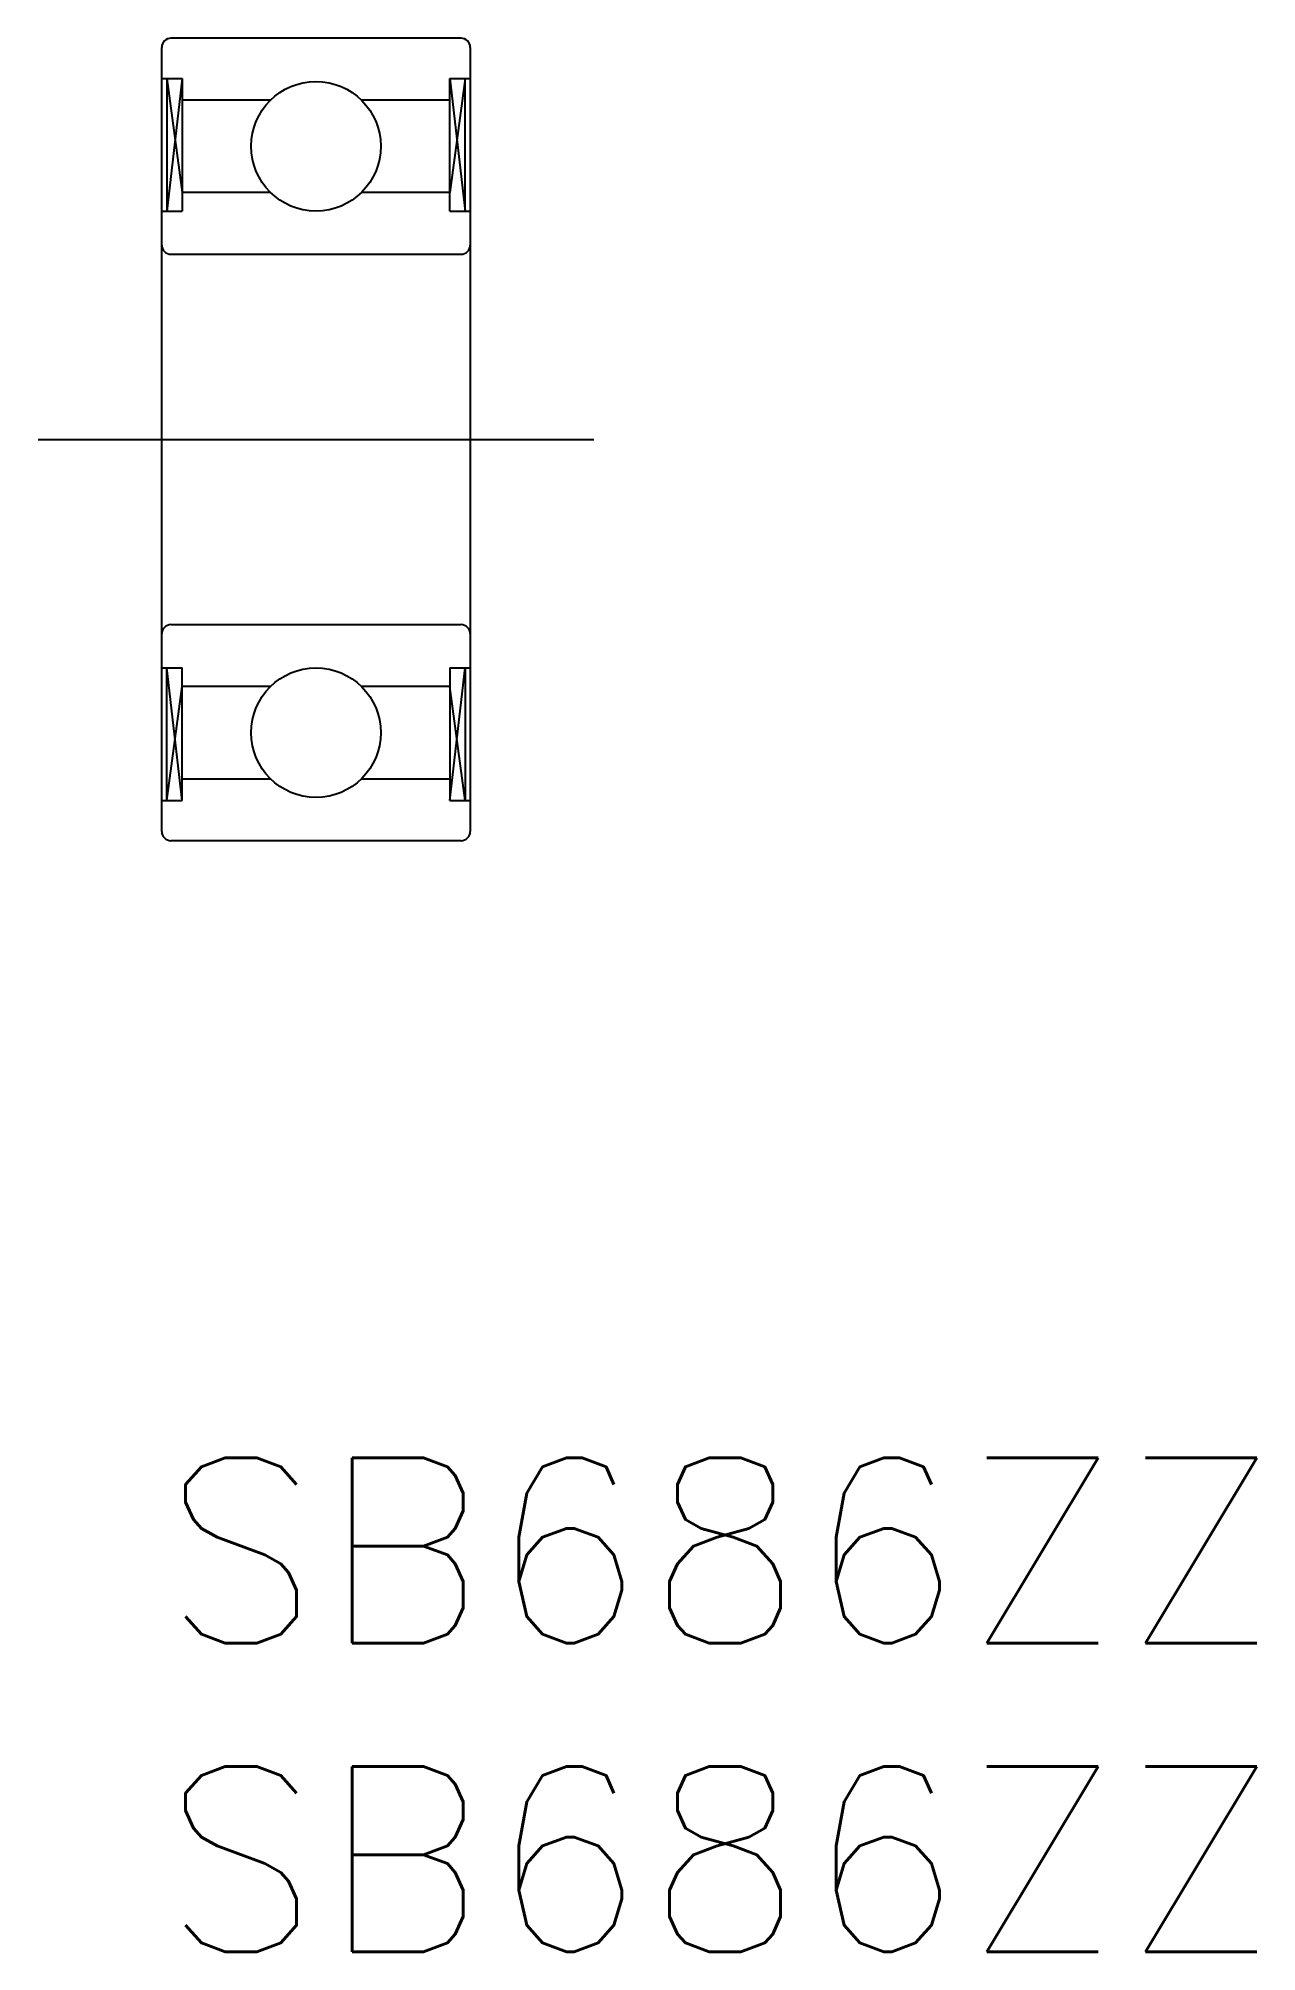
# Model space of a CAD drawing. Extents: x -2 to 17.7, y -8 to 23.
import ezdxf

# ---------------------------------------------------------------- set-up
doc = ezdxf.new("R2010")
doc.units = 0
doc.header["$LTSCALE"] = 0.5
doc.linetypes.add('CENTER', pattern=[50.8, 31.75, -6.35, 6.35, -6.35])
for name, color, linetype in [('MSM_CENTER', 1, 'CENTER'), ('MSM_CONTINUOUS', 7, 'CONTINUOUS'), ('MSM_NARROW', 5, 'CONTINUOUS'), ('MSM_PART_NUMBER', 7, 'CONTINUOUS')]:
    doc.layers.add(name, color=color, linetype=linetype)
doc.styles.get("Standard").update_dxf_attribs({"font": 'txt.shx', "height": 1, "bigfont": 'bigfont.shx'})

# ---------------------------------------------------------------- blocks, each defined once
blk = doc.blocks.new('*U6')
at = {"layer": 'MSM_PART_NUMBER'}
blk.add_text('SB686ZZ', height=3, dxfattribs=at).set_placement((0, -3))
blk = doc.blocks.new('*U7')
at = {"layer": 'MSM_PART_NUMBER'}
blk.add_text('SB686ZZ', height=3, dxfattribs=at).set_placement((0, -8))

msp = doc.modelspace()

# ---------------------------------------------------------------- linework, layer by layer
at = {"layer": 'MSM_CENTER'}
msp.add_line((-2, 16.5), (7, 16.5), dxfattribs=at)
at = {"layer": 'MSM_CONTINUOUS'}
for p, q in [((4.85, 23), (0.15, 23)), ((0, 10.15), (0, 22.85)), ((5, 22.85), (5, 10.15)), ((0, 22.35), (0.332, 22.35)), ((0.083, 22.35), (0.083, 20.2)), ((0.332, 22.35), (0.332, 20.2)), ((4.668, 22.35), (5, 22.35)), ((4.668, 20.2), (4.668, 22.35)), ((4.917, 20.2), (4.917, 22.35)), ((0.332, 22), (1.765, 22)), ((3.235, 22), (4.668, 22)), ((1.765, 20.5), (0.332, 20.5)), ((4.668, 20.5), (3.235, 20.5)), ((0, 20.2), (0.332, 20.2)), ((4.668, 20.2), (5, 20.2)), ((0.15, 19.5), (4.85, 19.5)), ((0.15, 13.5), (4.85, 13.5)), ((0, 12.8), (0.332, 12.8)), ((0.083, 10.65), (0.083, 12.8)), ((0.332, 10.65), (0.332, 12.8)), ((4.668, 12.8), (5, 12.8)), ((4.668, 12.8), (4.668, 10.65)), ((4.917, 12.8), (4.917, 10.65)), ((1.765, 12.5), (0.332, 12.5)), ((4.668, 12.5), (3.235, 12.5)), ((0.332, 11), (1.765, 11)), ((3.235, 11), (4.668, 11)), ((0, 10.65), (0.332, 10.65)), ((4.668, 10.65), (5, 10.65)), ((4.85, 10), (0.15, 10))]:
    msp.add_line(p, q, dxfattribs=at)
for centre in [(2.5, 21.25), (2.5, 11.75)]:
    msp.add_circle(centre, 1.05, dxfattribs=at)
for centre, start, end in [((0.15, 22.85), 90, 180), ((4.85, 22.85), 0, 90), ((0.15, 19.65), 180, 270), ((4.85, 19.65), 270, 0), ((0.15, 13.35), 90, 180), ((4.85, 13.35), 0, 90), ((0.15, 10.15), 180, 270), ((4.85, 10.15), 270, 0)]:
    msp.add_arc(centre, 0.15, start, end, dxfattribs=at)
at = {"layer": 'MSM_NARROW'}
for p, q in [((0.083, 22.35), (0.332, 20.5)), ((0.332, 22.35), (0.083, 20.2)), ((4.668, 22.35), (4.917, 20.2)), ((4.917, 22.35), (4.668, 20.5)), ((0.332, 10.65), (0.083, 12.8)), ((4.668, 10.65), (4.917, 12.8)), ((0.083, 10.65), (0.332, 12.5)), ((4.917, 10.65), (4.668, 12.5))]:
    msp.add_line(p, q, dxfattribs=at)

# ---------------------------------------------------------------- block references
at = {"layer": 'MSM_CONTINUOUS'}
for name in ['*U6', '*U7']:
    msp.add_blockref(name, (0, 0), dxfattribs=at)

doc.saveas('drawing.dxf')
